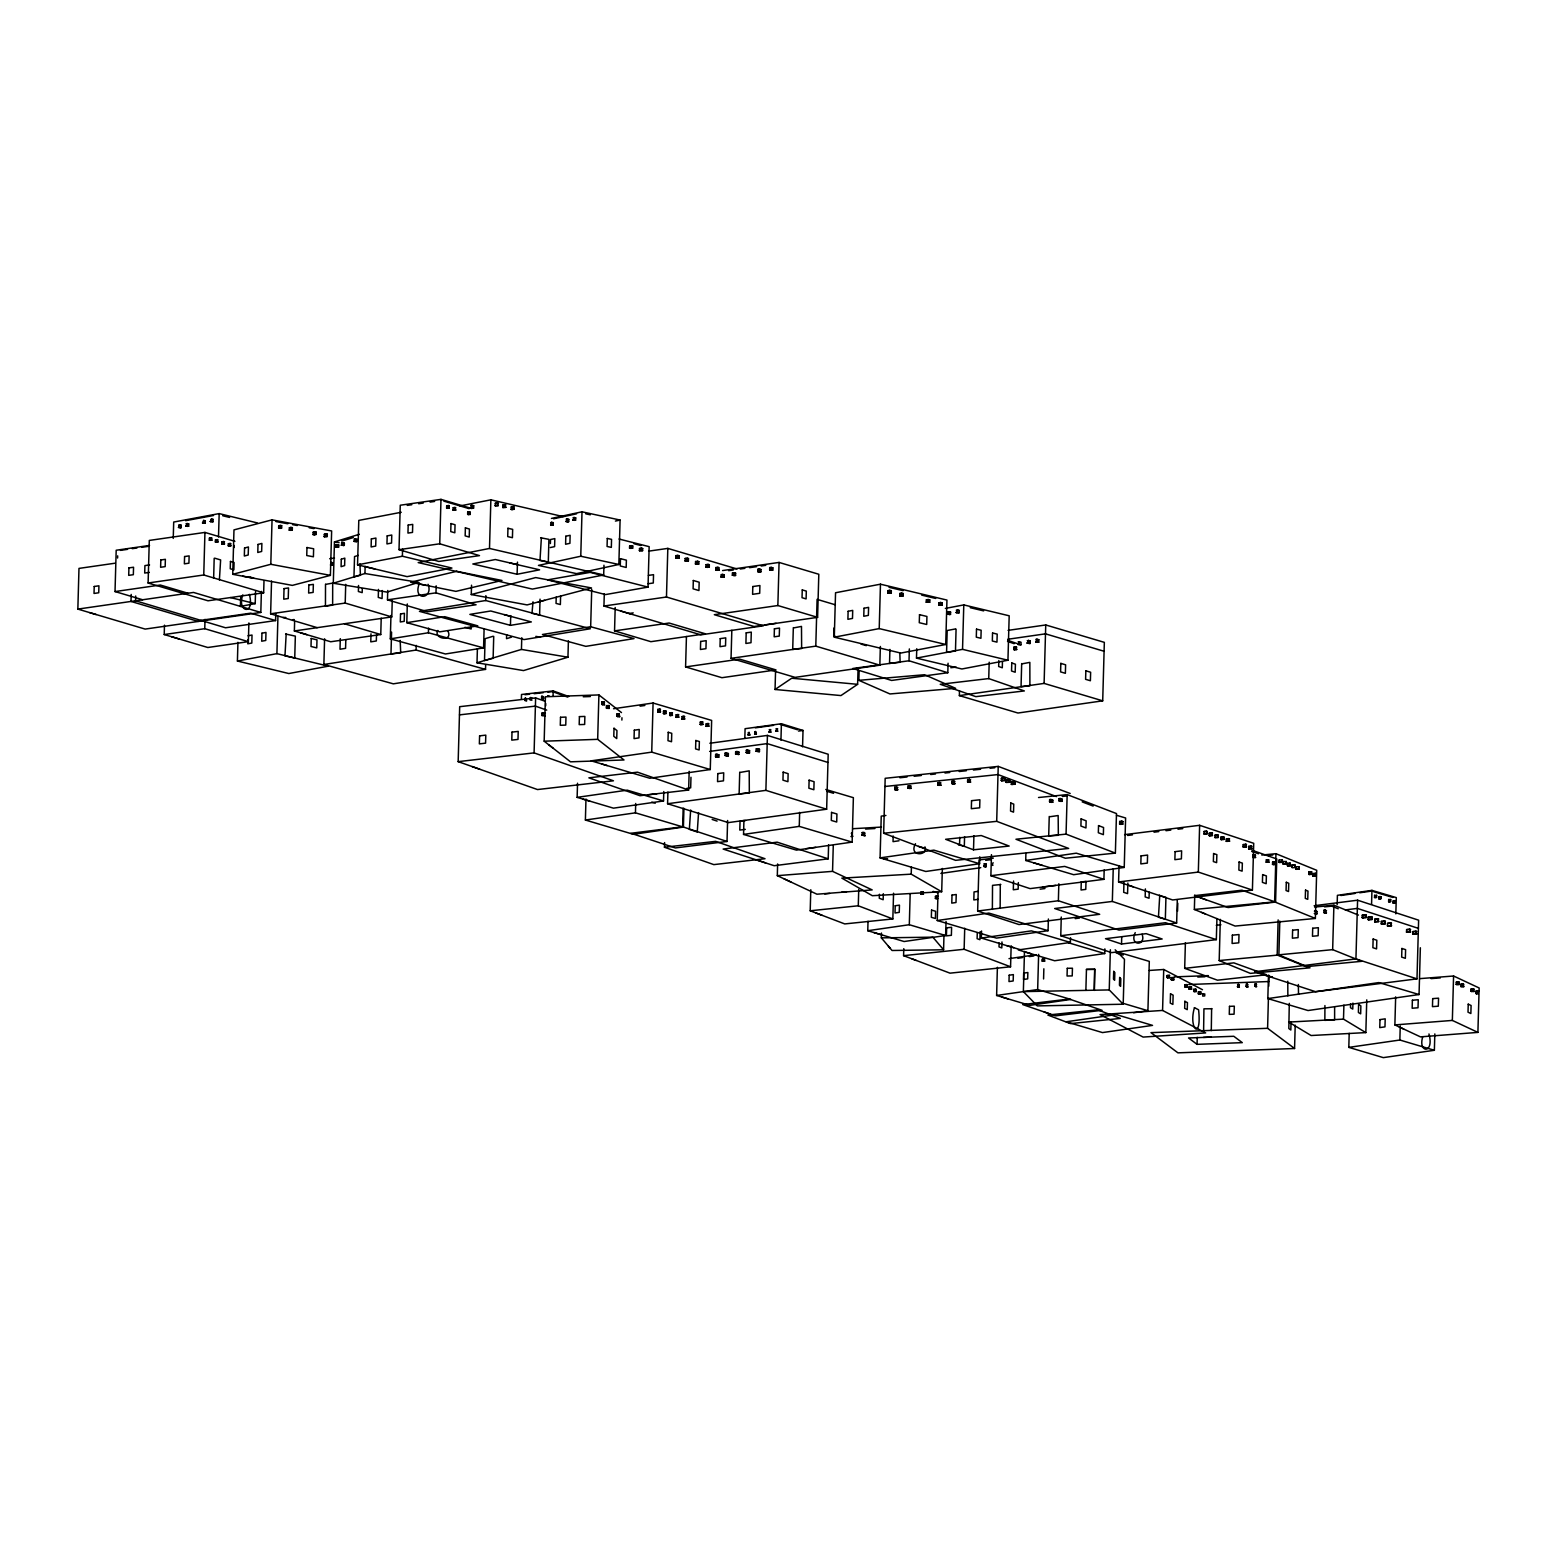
<?xml version="1.0" encoding="UTF-8"?>
<svg xmlns="http://www.w3.org/2000/svg" width="1557" height="1557" viewBox="0 0 1557 1557"><rect width="100%" height="100%" fill="white"/><g stroke="black" fill="none" stroke-linecap="round" stroke-linejoin="round"><path stroke-width="1.5" d="M261.401 591.388L260.817 612.446L145.151 629.086L77.85 609.098L78.979 568.402L115.062 563.206M142.641 599.756L115.023 591.563L116.191 550.244L149.55 545.437M131.197 594.424L131.002 601.43L198.284 621.438M135.712 596L135.576 600.768L225.531 627.782L275.589 620.562L275.784 613.555M263.989 580.956L263.658 592.789L208.015 600.788L148.11 582.999L149.297 540.435L204.94 532.416L234.893 541.33M248.886 622.936L248.361 641.659L207.821 647.498L164.225 634.536L164.478 625.174M173.236 538.411L173.703 522.043L219.167 513.596L257.469 522.957M178.53 527.414L179.619 524.884L181.274 525.293L181.196 527.628L178.53 527.414L181.196 527.628M179.561 527.239L179.619 524.884M180.184 527.823L180.242 525.487L178.588 525.079M185.984 526.032L187.074 523.502L188.708 523.911L188.65 526.247L185.984 526.032L188.65 526.247M186.996 525.857L187.074 523.502M187.619 526.441L187.696 524.106L186.042 523.697M202.566 522.957L203.656 520.427L205.29 520.836L205.232 523.171L202.566 522.957L205.232 523.171M203.578 522.763L203.656 520.427M263.658 592.789L203.753 574.981L204.94 532.416M248.361 641.659L204.765 628.697L205.018 619.336M209.397 540.182L209.455 538.06L211.207 537.807L211.927 540.162L209.397 540.182L211.927 540.162M210.331 521.517L211.421 518.987L213.075 519.396L213.017 521.731L210.331 521.517L213.017 521.731M210.176 540.415L209.455 538.06M211.363 521.323L211.421 518.987M211.149 539.929L211.207 537.807M214.185 558.321L213.64 578.211M215.43 541.972L215.489 539.851L217.26 539.598L217.98 541.972L215.43 541.972L217.98 541.972M216.228 542.206L215.489 539.851M217.182 541.719L217.26 539.598M218.505 536.99L219.167 513.596M214.866 558.223L220.627 559.936L219.401 579.924M221.931 543.918L221.989 541.778L223.741 541.525L224.48 543.899L221.931 543.918L224.48 543.899M222.729 544.152L221.989 541.778M223.683 543.665L223.741 541.525M228.354 545.806L228.412 543.685L230.164 543.432L230.884 545.806L228.354 545.806L230.884 545.806M229.132 546.059L228.412 543.685M230.105 545.553L230.164 543.432M232.733 574.319L233.978 529.886L272.047 519.863L331.641 530.956L330.395 575.37L292.346 585.393L232.733 574.319L270.801 564.296L330.395 575.37M234.134 547.539L234.192 545.417M237.423 661.024L276.912 653.648L328.313 666.162L288.824 673.539L237.423 661.024L237.929 642.321M240.673 596.701L240.401 606.374L255.212 603.629L255.543 591.543M242.834 594.852C236.333 611.959 255.153 616.553 249.373 594.346M247.874 639.791L247.777 643.8L251.806 643.06L252.02 635.042L247.991 635.781M270.801 564.296L272.047 519.863M317.219 627.666L270.626 613.808L271.541 581.072M278.645 528.154L278.722 525.818L280.221 525.429L281.681 525.702L281.603 528.037L278.645 528.154L281.603 528.037M280.124 528.426L280.221 525.429M276.912 653.648L277.944 616.241M286.177 633.913L284.97 655.867L294.74 657.988L295.343 636.132L285.593 634.01M289.33 530.139L289.388 527.804L290.887 527.414L292.366 527.687L292.288 530.022L289.33 530.139L292.288 530.022M290.789 530.412L290.887 527.414M381.212 618.168L380.764 634.536L330.707 641.756L294.37 630.955L294.623 621.593M313.113 534.557L313.191 532.222L314.689 531.832L316.149 532.105L316.09 534.44L313.113 534.557L316.09 534.44M314.592 534.83L314.689 531.832M324.265 536.64L324.343 534.304L325.841 533.895L327.301 534.168L327.242 536.503L324.265 536.64L327.242 536.503M325.763 536.231L325.841 533.895M325.51 584.128L325.452 606.16L332.634 605.128L332.692 583.097L326.075 584.303M485.648 664.703L485.531 669.393L393.318 683.834L323.875 664.489L324.596 638.779M330.571 564.938L331.622 562.466L333.101 562.894L333.023 565.23L330.571 564.938L333.023 565.23M331.563 564.802L331.622 562.466M333.295 583.233L364.941 573.521L418.677 582.396L387.031 592.088L333.295 583.233L334.463 541.914L359.317 534.285M335.728 546.994L336.565 544.58L338.686 544.931L338.628 547.091L335.728 546.994L338.628 547.091M336.507 546.741L336.565 544.58M337.85 547.344L338.686 544.931M341.392 545.242L342.229 542.829L344.35 543.179L344.292 545.359L341.392 545.242L344.292 545.359M342.17 545.008L342.229 542.829M340.302 638.642L340.01 649.23L345.576 648.354L345.81 639.888M343.513 545.592L344.35 543.179M392.247 600.554L391.78 616.922L345.206 603.065L345.712 584.362M354.023 541.369L354.86 538.956L356.981 539.306L356.923 541.486L354.023 541.369L356.923 541.486M354.801 541.135L354.86 538.956M358.305 555.401L354.548 556.55L353.964 576.888L360.426 575.292L359.92 563.848M356.144 541.719L356.981 539.306M357.546 564.841L402.387 556.238L451.919 568.052L407.078 576.635L357.546 564.841L358.791 520.408L401.258 512.272M358.538 585.49L358.382 591.504L362.178 592.633L362.294 588.624M364.941 573.521L365.155 566.223M370.994 633.835L370.78 641.854L376.327 640.978L376.502 634.964M378.487 589.402L378.273 597.401L382.068 598.55L382.302 590.531M387.479 599.834L435.979 592.847L476.072 604.758L427.572 611.745L387.479 599.834L387.751 590.473M484.091 629.184L483.585 647.887L445.438 653.979L390.301 638.857L390.963 615.482M391.585 632.123L390.982 653.979L400.694 652.811L400.188 640.433M399.02 549.66L439.736 543.802L479.498 555.615L438.802 561.474L399.02 549.66L400.266 505.227L440.981 499.369L471.907 508.575M402.387 556.238L402.582 549.232M406.805 622.664L444.699 616.689L477.785 625.856L439.872 631.831L406.805 622.664L407.311 603.96M485.531 669.393L416.089 650.048L416.206 645.377M419.495 583.116C411.943 601.547 433.819 599.367 428.078 584.303M483.585 647.887L428.428 632.765L428.564 628.094M435.979 592.847L436.174 585.821M439.736 543.802L440.981 499.369M437.867 630.468C432.788 638.798 453.807 642.477 447.774 630.721M446.625 508.127L446.684 505.791L448.435 505.538L449.272 508.127L446.625 508.127L449.272 508.127M447.521 508.38L446.684 505.791M448.377 507.874L448.435 505.538M453.126 510.054L453.204 507.718L454.955 507.465L455.773 510.073L453.126 510.054L455.773 510.073M454.878 509.801L454.955 507.465M458.167 761.645L534.09 752.887L613.439 780.797L537.496 789.555L458.167 761.645L459.685 706.683L535.627 697.925L544.697 701.117M467.645 514.374L467.703 512.039L469.455 511.786L470.292 514.394L467.645 514.374L470.292 514.394M468.54 514.647L467.703 512.039M469.397 514.121L469.455 511.786M470.603 507.893L471.829 505.227L473.659 505.655L473.581 508.088L470.603 507.893L473.581 508.088M471.771 507.66L471.829 505.227M472.433 508.302L473.659 505.655M471.265 594.54L535.705 577.569L591.504 587.943L527.083 604.914L471.265 594.54L471.537 585.198M471.246 624.98L471.148 628.989L464.979 627.315M568.402 640.842L567.955 657.21L523.522 670.58L477.006 662.795L477.396 648.763M485.726 600.515L419.436 611.356L524.106 639.577L590.375 628.756L485.726 600.515L485.862 595.65M493.024 636.288L485.103 638.681L484.499 660.538L493.121 658.28L493.725 636.404M603.96 565.23L603.688 574.961L532.397 589.091L418.191 562.583L489.501 548.453L490.864 499.816L563.109 516.593M495.262 505.733L495.321 503.3L497.345 502.892L498.318 505.577L495.262 505.733L498.318 505.577M497.286 505.324L497.345 502.892M502.814 507.485L502.892 505.052L504.916 504.663L505.889 507.329L502.814 507.485L505.889 507.329M504.838 507.076L504.916 504.663M506.648 634.653L506.531 638.662L511.494 637.163M511.183 509.431L511.26 506.998L513.285 506.589L514.258 509.275L511.183 509.431L514.258 509.275M512.234 509.664L512.292 507.232L514.316 506.842M513.207 509.022L513.285 506.589M510.443 625.35L469.864 614.392L490.747 610.986L531.346 621.924L510.443 625.35L510.715 615.618M517.119 574.261L539.598 569.823L495.321 559.527L472.822 563.984L517.119 574.261L517.469 562.116M477.006 662.795L521.439 649.425L521.77 637.728M521.381 699.151L521.517 694.48L553.202 690.919L568.733 696.504M524.826 700.553L525.604 698.139L526.694 700.884M525.546 700.475L525.604 698.139M525.974 700.961L524.904 698.217M530.022 699.969L530.801 697.555L531.871 700.3M533.019 601.819L531.988 613.302L539.598 615.054L540.045 599.134M530.742 699.891L530.801 697.555M534.09 752.887L535.627 697.925M541.388 537.613L539.987 560.501L548.298 562.096L548.92 539.364L540.629 537.768M541.583 698.684L541.641 696.349L543.51 696.68C545.164 700.631 539.481 697.906 543.432 699.015M542.284 698.606L542.361 696.271M541.875 715.48L545.32 715.578L541.875 715.48L541.933 713.145L545.378 713.223L541.933 713.145M542.731 699.093L541.641 696.349M544.269 715.208L544.327 712.853M544.172 741.19L597.674 739.341L624.007 759.972L570.504 761.821L544.172 741.19L545.417 696.758L598.9 694.928L621.477 712.6M545.67 705.846L545.728 703.511M550.633 524.865L551.645 522.315L553.299 522.665L553.222 525.02L550.633 524.865L553.222 525.02M550.399 543.549L550.497 539.539L554.817 538.605L554.603 546.624L550.283 547.558M551.587 524.651L551.645 522.315M552.268 525.215L553.299 522.665M553.066 695.609L553.202 690.919M556.219 597.129L556.044 603.396L560.364 604.564L560.598 596.214M566.067 521.517L567.079 518.968L568.733 519.337L568.655 521.673L566.067 521.517L568.655 521.673M567.02 521.323L567.079 518.968M567.702 521.867L568.733 519.337M572.995 520.019L574.008 517.469L575.662 517.819L575.584 520.174L572.995 520.019L575.584 520.174M573.949 519.804L574.008 517.469M574.63 520.369L575.662 517.819M580.761 556.238L582.007 511.805L620.095 520.057L618.849 564.471L576.557 573.638L538.45 565.405L580.761 556.238L618.849 564.471M663.788 791.54L663.516 800.96L613.458 808.161L577.141 797.359L577.53 783.229M590.667 626.751L542.459 634.497L585.821 646.35L634.01 638.604L590.667 626.751L591.718 589.344M683.932 808.375L683.406 827.078L633.349 834.299L585.393 820.033L585.977 798.994M597.674 739.341L598.9 694.928M603.941 606.023L666.474 597.012L763.378 625.817L700.845 634.828L603.941 606.023L604.291 593.859M601.722 704.289L601.78 701.954L603.882 701.876L604.466 704.737L601.722 704.289L604.466 704.737M602.364 704.796L601.78 701.954M603.824 704.231L603.882 701.876M606.432 707.987L606.51 705.652L608.612 705.574L609.196 708.416L606.432 707.987L609.196 708.416M607.094 708.493L606.51 705.652M608.534 707.91L608.612 705.574M614.548 630.877L669.101 623.034L705.438 633.816L650.865 641.679L614.548 630.877L615.19 607.502M616.942 716.22L617.02 713.885L619.122 713.807L619.705 716.668L616.942 716.22L619.705 716.668M617.604 716.726L617.02 713.885M619.044 716.142L619.122 713.807M621.885 720.074L621.944 717.738M629.573 548.122L629.631 546.001L631.441 545.67L632.745 546.001L632.687 548.122L629.573 548.122L632.687 548.122M630.857 548.453L630.916 546.332L629.631 546.001M631.383 547.792L631.441 545.67M639.46 550.633L639.538 548.512L641.348 548.2L642.652 548.531L642.593 550.653L639.46 550.633L642.593 550.653M641.289 550.322L641.348 548.2M683.406 827.078L635.451 812.832L635.704 803.47M648.023 587.106L590.084 572.373L547.616 579.866L605.537 594.579L648.023 587.106L649.152 546.663L619.024 539.014M653.084 703.024L711.646 720.424L710.264 769.528L651.721 752.128L653.084 703.024L613.536 708.727M657.813 711.86L657.871 709.389L659.779 709.116L660.479 711.802L657.813 711.86L660.479 711.802M658.592 712.074L657.871 709.389M659.701 711.568L659.779 709.116M666.474 597.012L667.817 548.395L648.588 551.159M663.477 713.534L663.535 711.082L665.442 710.809L666.143 713.495L663.477 713.534L666.143 713.495M664.255 713.768L663.535 711.082M665.364 713.262L665.442 710.809M664.469 847.261L715.656 841.344L765.012 858.724L713.826 864.622L664.469 847.261L664.586 842.59M709.875 743.253L767.426 735.41L828.188 754.25L826.65 809.212L728.345 822.602L667.583 803.743L667.914 792.065M669.724 715.403L669.802 712.95L671.709 712.658L672.41 715.344L669.724 715.403L672.41 715.344M670.503 715.636L669.802 712.95M671.631 715.13L671.709 712.658M675.757 558.107L675.835 555.674L677.801 555.382L679.086 555.771L679.008 558.204L675.757 558.107L679.008 558.204M677.723 557.815L677.801 555.382M676.088 717.29L676.147 714.838L678.054 714.546L678.774 717.232L676.088 717.29L678.774 717.232M677.996 717.018L678.054 714.546M685.138 560.89L685.197 558.457L687.162 558.165L688.447 558.554L688.389 560.987L685.138 560.89L688.389 560.987M682.005 719.042L682.063 716.59L683.971 716.317L684.691 719.003L682.005 719.042L684.691 719.003M686.423 561.279L686.481 558.846L685.197 558.457M687.104 560.598L687.162 558.165M683.912 718.77L683.971 716.317M685.586 666.921L739.653 659.136L775.989 669.919L721.923 677.704L685.586 666.921L686.442 636.521M727.606 820.481L727.022 841.461L682.647 826.786L683.153 808.141M688.642 790.041L637.494 772.175L588.877 777.838L640.024 795.705L688.642 790.041L689.167 771.338M695.492 563.965L695.57 561.532L697.536 561.26L698.821 561.629L698.762 564.062L695.492 563.965L698.762 564.062M690.977 777.274L690.685 787.842L686.734 788.387M696.796 564.354L696.855 561.921L695.57 561.532M690.666 809.99L689.342 829.356L697.264 831.983L698.568 812.598M697.478 563.692L697.536 561.26M700.28 724.472L700.339 722.02L702.246 721.747L702.966 724.433L700.28 724.472L702.966 724.433M701.059 724.706L700.339 722.02M706.022 567.098L706.08 564.666L708.046 564.374L709.33 564.763L709.272 567.196L706.022 567.098L709.272 567.196M702.188 724.2L702.246 721.747M707.306 567.468L707.365 565.035L706.08 564.666M707.987 566.806L708.046 564.374M706.197 726.224L706.255 723.771L708.163 723.499L708.883 726.185L706.197 726.224L708.883 726.185M706.975 726.457L706.255 723.771M708.104 725.951L708.163 723.499M715.811 569.998L715.87 567.565L717.835 567.293L719.12 567.663L719.062 570.096L715.811 569.998L719.062 570.096M717.096 570.387L717.154 567.955L715.87 567.565M717.777 569.726L717.835 567.293M715.578 756.76L715.636 754.425L716.94 754.25L718.867 754.834L718.789 757.169L715.578 756.76L718.789 757.169M721.027 576.888L721.086 574.611L722.662 574.397L724.219 574.844L724.161 577.122L721.027 576.888L724.161 577.122M716.882 756.585L716.94 754.25M717.485 757.344L717.563 755.009L715.636 754.425M722.584 576.654L722.662 574.397M725.095 755.456L725.153 753.121L726.457 752.946L728.365 753.549L728.306 755.885L725.095 755.456L728.306 755.885M726.399 755.281L726.457 752.946M727.002 756.06L727.061 753.724L725.153 753.121M732.413 575.234L732.471 572.976L734.028 572.742L735.605 573.21L735.546 575.487L732.413 575.234L735.546 575.487M880.367 646.466L879.841 665.17L795.102 677.373L731.05 658.339L731.829 630.274M733.97 575.701L734.028 572.742M735.605 754.036L735.663 751.7L736.986 751.525L738.894 752.109L738.816 754.444L735.605 754.036L738.816 754.444M736.909 753.86L736.986 751.525M739.731 772.136L739.127 794.012L749.326 792.941L749.209 770.851L740.47 772.369M744.83 738.037L745.083 728.695L781.4 723.752L803.023 730.447L802.556 746.815M825.794 789.477L853.372 797.671L852.146 842.103L796.425 850.122L743.545 834.416L743.935 820.383M746.27 752.576L746.348 750.24L747.652 750.065L749.559 750.649L749.501 752.985L746.27 752.576L749.501 752.985M747.574 752.401L747.652 750.065M748.139 734.885L749.092 732.432L749.871 735.021L748.139 734.885L749.871 735.021M748.197 753.179L748.255 750.824L746.348 750.24M748.975 735.157L748.197 732.549M749.034 734.768L749.092 732.432M757.772 571.594L757.831 569.317L759.407 569.103L760.964 569.551L760.906 571.828L757.772 571.594L760.906 571.828M754.639 733.989L755.593 731.537L756.391 734.145L754.639 733.989L756.391 734.145M759.329 572.061L759.407 569.103M755.495 734.262L754.697 731.654M755.534 733.872L755.593 731.537M756.215 751.233L756.274 748.878L757.578 748.703L759.485 749.306L759.427 751.642L756.215 751.233L759.427 751.642M757.519 751.038L757.578 748.703M769.664 569.881L769.722 567.604L771.279 567.39L772.856 567.857L772.778 570.115L769.664 569.881L772.778 570.115M771.221 570.349L771.279 567.39M826.65 809.212L765.888 790.353L767.426 735.41M769.139 732.024L770.092 729.571L770.871 732.16L769.139 732.024L770.871 732.16M769.995 732.296L770.092 729.571M858.082 667.953L857.615 684.321L840.955 695.57L775.055 689.479L775.561 670.775M779.064 562.427L818.807 574.261L817.6 617.351L777.858 605.537L779.064 562.427L722.584 570.563M775.931 731.089L776.885 728.637L777.683 731.245L775.931 731.089L777.683 731.245M776.787 731.362L776.885 728.637M780.952 740.12L781.4 723.752M777.313 875.657L832.547 871.356L872.173 889.903L816.938 894.205L777.313 875.657L777.624 863.96M793.33 627.588L792.708 649.444L801.641 648.51L801.485 626.42L794.089 627.821M852.146 842.103L799.266 826.378L799.656 812.345M879.841 665.17L815.79 646.136L817.094 599.367L835.389 604.817M893.562 893.212L892.842 918.941L844.75 923.924L810.204 910.787L810.788 889.728M833.968 627.958L833.735 635.976L837.218 637.008M828.207 858.822L777.138 842.162L723.129 849.052L774.199 865.711L828.207 858.822L828.596 844.867M834.299 637.183L835.545 592.75L880.464 584.186L946.948 600.068L945.722 644.481L900.802 653.064L834.299 637.183L879.218 628.6L945.722 644.481M832.547 871.356L833.267 845.626M852.613 836.44L851.484 833.17L852.613 836.44L850.92 836.537M858.861 680.331L924.586 674.726L955.667 688.35L889.942 693.955L858.861 680.331L859.114 670.833M892.842 918.941L858.277 905.785L858.744 889.417M862.15 835.116L862.208 832.547L863.921 832.45L865.05 835.72L862.15 835.116L865.05 835.72M863.843 835.019L863.921 832.45M946.033 921.374L945.644 935.523L904.092 941.518L867.755 930.716L868.028 921.277M879.218 628.6L880.464 584.186M979.781 856.759L979.587 863.726L925.792 871.472L880.075 857.888L881.243 816.14L885.914 815.459M879.413 894.263L879.296 898.253L883.169 899.732L883.325 893.718M887.86 593.003L887.918 590.667L889.689 590.337L891.324 590.726L891.266 593.061L887.86 593.003L891.266 593.061M889.631 592.672L889.689 590.337M883.636 833.248L996.694 821.337L1068.647 848.429L955.57 860.34L883.636 833.248L885.174 778.305L998.232 766.394L1070.184 793.486M943.97 935.348L943.581 949.789L892.044 950.49L881.34 937.859L881.476 933.052M889.923 649.444L889.534 663.438L900.141 662.25L899.81 652.733M899.771 595.844L899.829 593.509L901.6 593.178L903.235 593.567L903.177 595.903L899.771 595.844L903.177 595.903M893.193 835.992L893.037 841.636L899.031 840.78M894.769 789.555L894.827 787.219L896.676 787.025L897.747 789.788L894.769 789.555L897.747 789.788M895.917 789.983L894.827 787.219M901.542 595.514L901.6 593.178M896.598 789.36L896.676 787.025M948.077 663.243L947.804 672.721L909.016 660.771L909.346 648.919M908.14 788.153L908.218 785.818L910.047 785.623L911.137 788.387L908.14 788.153L911.137 788.387M1011.155 945.741L1010.571 966.78L950.023 973.164L903.585 955.667L903.78 948.661M909.288 788.582L908.218 785.818M909.989 787.959L910.047 785.623M945.371 608.417L963.783 604.914L1009.189 615.793L1007.943 660.226L961.895 668.985L916.489 658.105L916.762 648.744M945.644 935.523L909.307 924.722L910.164 894.068M942.355 868.456L941.693 891.733L911.215 874.158L911.409 867.171M915.477 843.699C908.179 857.07 928.789 855.922 924.936 846.872M926.318 602.189L926.376 599.854L928.147 599.523L929.782 599.912L929.724 602.248L926.318 602.189L929.724 602.248M928.089 601.858L928.147 599.523M920.907 894.146L920.966 892.025L922.6 891.791L923.437 894.166L920.907 894.146L923.437 894.166M921.802 894.399L920.966 892.025M922.542 893.913L922.6 891.791M938.754 605.167L938.832 602.831L940.603 602.481L942.238 602.89L942.16 605.225L938.754 605.167L942.16 605.225M940.525 604.836L940.603 602.481M937.956 785L938.015 782.665L939.864 782.47L940.934 785.253L937.956 785L940.934 785.253M935.407 898.447L937.937 898.486L935.407 898.447L935.465 896.345L937.995 896.365L935.465 896.345M939.105 785.448L938.015 782.665M936.302 898.72L936.36 896.598M939.786 784.825L939.864 782.47M937.042 898.214L937.1 896.112M1048.386 919L1048.075 930.677L996.461 938.112L937.236 920.518L938.015 892.453M955.395 628.95L947.181 630.507L946.578 652.383L955.473 650.982L956.076 629.125M947.571 614.198L948.777 611.648L950.568 612.076L950.49 614.412L947.571 614.198L950.49 614.412M948.719 613.983L948.777 611.648M949.361 614.626L950.568 612.076M956.193 612.563L957.399 610.013L959.17 610.441L959.112 612.777L956.193 612.563L959.112 612.777M951.93 783.541L951.989 781.205L953.818 781.011L954.908 783.774L951.93 783.541L954.908 783.774M957.321 612.349L957.399 610.013M953.079 783.969L951.989 781.205M953.76 783.346L953.818 781.011M1008.08 630.371L1045.74 624.96L1104.341 642.36L1102.706 700.825L1017.967 713.028L959.365 695.609L959.501 690.899M916.489 658.105L962.537 649.347L963.783 604.914M959.774 837.277L959.56 844.556L958.353 844.692L964.308 846.346L964.581 836.634M967.598 781.886L967.656 779.551L969.486 779.356L970.575 782.12L967.598 781.886L970.575 782.12M1010.571 966.78L964.133 949.283L964.717 928.244M968.746 782.315L967.656 779.551M969.427 781.692L969.486 779.356M973.514 849.811L945.624 839.301L981.26 835.545L1009.17 846.054L973.514 849.811L973.923 835.778M977.66 911.02L1058.371 900.763L1099.69 914.29L1018.979 924.547L977.66 911.02L979.1 859.951L993.327 858.141M977.271 932.643L977.115 938.657L979.898 939.708L980.132 931.689M1020.341 949.673L981.358 938.073L981.552 931.008M988.734 678.58L940.233 684.282L975.85 696.641L1024.35 690.938L988.734 678.58L989.201 662.212M983.81 866.393L984.939 863.707L986.243 864.135L986.165 866.685L983.81 866.393L986.165 866.685M985.094 866.821L984.939 863.707M1104.185 869.974L1103.913 879.335L1030.072 888.619L990.875 875.715L991.459 854.657M1000.801 884.512L992.529 885.349L992.373 909.385M998.835 660.499L998.66 666.513L1002.299 667.778L1002.455 661.764M996.694 821.337L998.232 766.394M1001.365 780.563L1001.423 778.228L1004.635 777.877L1005.238 780.466L1001.365 780.563L1005.238 780.466M1002.027 780.816L1001.423 778.228M996.616 995.468L1037.663 989.551L1070.905 999.438L1029.858 1005.355L996.616 995.468L997.395 967.306M1000.295 884.357L1000.139 908.393M999.107 942.88L999.01 946.89L1001.793 947.941L1001.968 941.946M1004.576 780.232L1004.635 777.877M1006.133 782.354L1006.192 780.018L1009.403 779.687L1009.987 782.256L1006.133 782.354L1009.987 782.256M1009.345 782.023L1009.403 779.687M1013.841 649.522L1013.899 647.187L1016.001 646.933L1016.721 649.541L1013.841 649.522L1016.721 649.541M1014.639 649.794L1013.899 647.187M1011.408 784.339L1011.466 782.003L1014.677 781.672L1015.261 784.241L1011.408 784.339L1015.261 784.241M1012.05 784.592L1011.466 782.003M1015.923 649.269L1016.001 646.933M1018.025 644.384L1019.212 641.737L1021.061 642.301L1021.003 644.773L1018.025 644.384L1021.003 644.773M1014.619 784.008L1014.677 781.672M1019.154 644.228L1019.212 641.737M1013.549 881.028L1013.296 889.767L1018.161 889.164L1018.356 882.585M1021.684 663.554L1021.042 686.734L1029.897 685.761L1029.839 662.387L1022.385 663.769M1027.211 643.06L1028.418 640.414L1030.267 640.978L1030.189 643.45L1027.211 643.06L1030.189 643.45M1028.34 642.905L1028.418 640.414M1029.06 643.605L1029.138 641.134L1027.289 640.589M1116.466 815.265L1125.614 817.989L1124.232 867.424L1073.668 874.703L1025.713 860.457L1025.907 853.392M1115.162 949.789L1124.465 959.326L1123.2 1004.226L1037.312 1005.9L1023.358 991.614L1024.487 951.444M1035.775 641.834L1036.981 639.187L1038.811 639.732L1038.753 642.224L1035.775 641.834L1038.753 642.224M1036.904 641.659L1036.981 639.187M1037.624 642.379L1037.702 639.908L1035.853 639.343M1102.706 700.825L1044.105 683.406L1045.74 624.96M1037.663 989.551L1038.636 954.363M1042.275 961.058L1042.334 959.19L1043.949 958.976L1044.708 961.058L1042.275 961.058L1044.708 961.058M1043.093 961.292L1042.334 959.19M1043.579 978.944L1043.852 968.785M1043.891 960.825L1043.949 958.976M1049.243 816.452L1048.698 835.914L1058.351 835.272L1058.157 815.537L1049.963 816.724M1049.574 801.66L1049.632 799.597L1050.878 799.461L1052.804 800.201L1052.746 802.283L1049.574 801.66L1052.746 802.283M1050.819 801.544L1050.878 799.461M1051.52 802.419L1051.578 800.337L1049.632 799.597M1058.955 800.707L1059.013 798.624L1060.239 798.507L1062.185 799.247L1062.127 801.33L1058.955 800.707L1062.127 801.33M1060.181 800.59L1060.239 798.507M1060.901 801.466L1060.959 799.383L1059.013 798.624M1058.371 900.763L1058.838 883.753M1216.932 918.572L1216.328 939.63L1111.562 952.631L1060.765 935.718L1061.271 917.015M1067.168 794.595L1116.486 813.571L1115.376 853.119L1066.058 834.124L1067.168 794.595L1038.538 797.515M1104.847 948.875L1104.711 953.546L1054.653 960.747L1018.336 949.945L1070.399 942.452L1070.515 937.742M1094.727 969.233L1094.299 990.388L1094.727 969.233L1086.455 969.408L1085.871 990.388M1123.2 1004.226L1109.246 989.921L1110.375 949.751M1177.306 899.615L1176.644 922.99L1112.34 901.445L1113.236 868.709M1119.619 824.081L1119.697 821.473L1121.682 821.181L1122.85 821.532L1122.792 824.14L1119.619 824.081L1122.792 824.14M1124.602 834.63L1199.63 825.307L1253.716 843.31L1252.412 890.079L1172.674 899.965L1118.588 881.963L1119.055 865.595M1120.806 824.432L1120.865 821.824L1119.697 821.473M1121.604 823.789L1121.682 821.181M1121.527 944.029L1105.509 938.696L1146.147 933.655L1162.164 938.988L1121.527 944.029L1121.721 937.022M1123.979 881.749L1123.687 892.317L1127.56 893.621L1127.871 883.053M1135.228 932.643C1128.825 946.5 1146.633 946.228 1142.059 934.219M1145.388 888.911L1145.173 896.929L1149.047 898.233L1149.222 892.219M1133.632 1012.77L1147.918 1010.707L1149.3 961.389L1117.517 951.95M1159.751 895.275L1158.447 917.209L1165.337 919.194L1165.94 897.338L1159.05 895.353M1162.573 1010.435L1100.059 1014.6L1143.13 1037.079L1205.663 1032.914L1162.573 1010.435L1163.721 969.486L1149.3 970.459M1167.127 977.504L1167.186 975.461L1169.151 975.324L1169.677 977.679L1167.127 977.504L1169.677 977.679M1167.711 977.796L1167.186 975.461M1169.112 977.368L1169.151 975.324M1171.292 979.684L1171.351 977.621L1173.336 977.504L1173.842 979.84L1171.292 979.684L1173.842 979.84M1171.876 979.976L1171.351 977.621M1173.277 979.548L1173.336 977.504M1177.54 911.195L1177.773 903.196M1184.682 968.337L1233.864 962.868L1266.639 974.74L1217.457 980.19L1184.682 968.337L1185.402 942.666M1184.935 986.788L1184.994 984.744L1186.959 984.608L1187.466 986.963L1184.935 986.788L1187.466 986.963M1185.5 987.099L1184.994 984.744M1186.901 986.651L1186.959 984.608M1189.1 988.967L1189.159 986.924L1191.124 986.788L1191.65 989.143L1189.1 988.967L1191.65 989.143M1189.665 989.259L1189.159 986.924M1191.066 988.831L1191.124 986.788M1261.793 855.046L1275.962 853.703L1316.716 870.305L1315.373 918.455L1235.11 926.065L1194.355 909.463L1194.764 895.022M1193.713 991.381L1193.771 989.318L1195.737 989.201L1196.243 991.537L1193.713 991.381L1196.243 991.537M1194.277 991.673L1193.771 989.318M1252.412 890.079L1198.326 872.076L1199.63 825.307M1195.679 991.245L1195.737 989.201M1197.061 1044.338L1188.555 1037.974L1233.786 1036.281L1242.291 1042.645L1197.061 1044.338L1197.255 1037.332M1198.384 993.814L1198.442 991.77L1200.408 991.634L1200.914 993.969L1198.384 993.814L1200.914 993.969M1198.948 994.106L1198.442 991.77M1203.989 833.832L1204.048 831.496L1206.558 831.185L1207.22 833.754L1203.989 833.832L1207.22 833.754M1200.35 993.677L1200.408 991.634M1206.5 833.52L1206.558 831.185M1211.91 1008.761L1203.931 1008.819L1203.6 1030.909M1209.225 835.584L1209.283 833.229L1211.794 832.917L1212.436 835.506L1209.225 835.584L1212.436 835.506M1209.925 835.817L1209.283 833.229M1211.716 835.272L1211.794 832.917M1215.005 837.51L1215.063 835.155L1217.574 834.844L1218.236 837.432L1215.005 837.51L1218.236 837.432M1211.618 1008.547L1211.288 1030.617M1217.516 837.199L1217.574 834.844M1220.863 839.457L1220.941 837.121L1223.452 836.81L1224.094 839.379L1220.863 839.457L1224.094 839.379M1221.583 839.69L1220.941 837.121M1219.189 960.552L1278.881 954.986L1310.021 967.812L1250.329 973.378L1219.189 960.552L1220.338 919.37M1223.374 839.145L1223.452 836.81M1226.332 841.267L1226.391 838.931L1228.901 838.62L1229.563 841.208L1226.332 841.267L1229.563 841.208M1227.052 841.52L1226.391 838.931M1228.843 840.955L1228.901 838.62M1237.504 986.768L1238.632 984.374L1239.333 987.294L1237.504 986.768L1239.333 987.294M1238.282 987.333L1237.581 984.413M1238.574 986.729L1238.632 984.374M1243.206 846.891L1243.284 844.556L1245.795 844.244L1246.437 846.813L1243.206 846.891L1246.437 846.813M1243.926 847.125L1243.284 844.556M1245.717 846.58L1245.795 844.244M1248.675 848.721L1248.733 846.366L1251.244 846.054L1251.906 848.643L1248.675 848.721L1251.906 848.643M1249.395 848.954L1248.733 846.366M1246.048 986.437L1247.176 984.063L1247.877 986.982L1246.048 986.437L1247.877 986.982M1246.826 987.021L1246.125 984.102M1247.118 986.398L1247.176 984.063M1251.186 848.409L1251.244 846.054M1252.86 857.401L1252.918 855.143L1254.786 854.929L1255.545 857.479L1252.86 857.401L1255.545 857.479M1254.728 857.187L1254.786 854.929M1254.728 986.126L1255.837 983.732L1256.538 986.651L1254.728 986.126L1256.538 986.651M1255.487 986.69L1254.786 983.79M1255.779 986.087L1255.837 983.732M1266.269 862.15L1266.328 859.873L1268.196 859.659L1268.955 862.208L1266.269 862.15L1268.955 862.208M1268.138 861.936L1268.196 859.659M1420.354 947.765L1419.05 994.534L1308.036 1010.532L1267.826 998.582L1268.488 975.188M1295.21 1025.129L1294.568 1048.503L1267.593 1028.301L1268.43 997.901M1268.76 986.204L1269.072 975.383M1272.556 864.369L1272.614 862.091L1274.482 861.877L1275.241 864.446L1272.556 864.369L1275.241 864.446M1273.373 864.66L1272.614 862.091M1274.424 864.154L1274.482 861.877M1315.373 918.455L1274.619 901.873L1275.962 853.703M1275.572 902.067L1241.98 890.215L1194.472 895.664L1228.064 907.536L1275.572 902.067L1276.779 858.977L1252.159 850.278M1279.192 862.325L1279.251 859.912L1282.326 859.892L1282.248 862.306L1279.192 862.325L1282.248 862.306M1277.168 954.986L1332.656 949.653L1361.655 961.311L1306.167 966.663L1277.168 954.986L1278.141 919.915M1279.718 862.539L1279.251 859.912M1278.881 954.986L1279.815 921.063M1281.703 862.091L1282.326 859.892M1283.124 863.921L1283.202 861.527L1286.257 861.508L1286.199 863.901L1283.124 863.921L1286.199 863.901M1283.669 864.154L1283.202 861.527M1285.654 863.687L1286.257 861.508M1287.483 865.711L1287.561 863.298L1290.072 863.045L1290.558 865.692L1287.483 865.711L1290.558 865.692M1288.028 865.926L1287.561 863.298M1290.013 865.458L1290.072 863.045M1287.775 981.182L1287.853 995.896M1291.901 867.502L1291.979 865.089L1295.035 865.069L1294.976 867.483L1292.446 867.716L1291.979 865.089M1289.293 1003.35L1288.826 1028.535L1290.831 1030.014L1291.045 1021.995M1294.509 864.855L1294.976 867.483M1296.027 869.176L1296.086 866.762L1299.161 866.743L1299.102 869.156L1296.027 869.176L1299.102 869.156M1296.572 869.39L1296.086 866.762M1298.557 868.942L1299.161 866.743M1298.324 984.511L1298.538 994.359M1308.756 874.353L1308.814 871.959L1311.344 871.706L1311.811 874.333L1308.756 874.353L1311.811 874.333M1309.301 874.586L1308.814 871.959M1311.286 874.119L1311.344 871.706M1312.862 876.027L1312.94 873.633L1315.47 873.38L1315.937 876.007L1312.862 876.027L1315.937 876.007M1315.393 875.793L1315.47 873.38M1316.95 913.842L1314.458 913.472L1316.95 913.842L1317.008 911.507L1314.517 911.137L1317.008 911.507M1323.937 912.558L1324.014 910.222L1325.26 910.086L1326.428 912.927L1323.937 912.558L1326.428 912.927M1325.182 913.064L1325.26 910.086M1324.929 1005.569L1324.851 1020.36L1334.621 1019.835L1334.621 1007.476M1332.656 949.653L1333.901 905.22L1314.595 907.069M1337.152 904.636L1337.405 895.333L1371.951 890.37L1396.298 897.611L1395.831 913.881M1366.754 999.866L1365.839 1032.602L1343.496 1019.134L1343.905 1005.102M1434.834 1033.906L1434.367 1050.274L1383.317 1057.631L1348.81 1047.374L1349.199 1033.342M1350.6 1003.72L1350.483 1007.71L1352.761 1009.092L1352.936 1003.078M1357.587 900.199L1418.622 920.187L1416.987 978.866L1355.933 958.898L1357.587 900.199L1314.147 905.726M1362.258 917.637L1362.336 915.127L1365.528 914.718L1366.267 917.501L1362.258 917.637L1366.267 917.501M1363.076 917.91L1362.336 915.127M1365.45 917.229L1365.528 914.718M1368.175 919.584L1368.233 917.054L1371.425 916.645L1372.165 919.428L1368.175 919.584L1372.165 919.428M1368.973 919.837L1368.233 917.054M1371.367 919.175L1371.425 916.645M1371.561 904.325L1371.951 890.37M1374.559 897.435L1374.617 895.353L1376.583 895.333L1376.524 897.416L1374.559 897.435L1376.524 897.416M1375.162 897.611L1374.617 895.353M1374.695 921.705L1374.773 919.194L1377.964 918.786L1378.704 921.569L1374.695 921.705L1378.704 921.569M1375.921 897.241L1376.583 895.333M1375.512 921.978L1374.773 919.194M1377.887 921.316L1377.964 918.786M1378.918 898.739L1378.977 896.657L1380.942 896.637L1380.884 898.72L1378.918 898.739L1380.884 898.72M1379.521 898.914L1378.977 896.657M1380.281 898.545L1380.942 896.637M1381.331 923.885L1381.39 921.355L1384.582 920.946L1385.321 923.749L1381.331 923.885L1385.321 923.749M1382.129 924.138L1381.39 921.355M1384.504 923.476L1384.582 920.946M1387.482 925.89L1387.559 923.379L1390.751 922.97L1391.491 925.753L1387.482 925.89L1391.491 925.753M1388.63 901.62L1388.688 899.537L1390.654 899.518L1390.596 901.6L1388.63 901.62L1390.596 901.6M1389.233 901.795L1388.688 899.537M1389.992 901.425L1390.654 899.518M1390.673 925.5L1390.751 922.97M1393.184 902.982L1393.243 900.9L1394.605 900.705L1395.15 902.963L1393.184 902.982L1395.15 902.963M1393.787 903.157L1393.243 900.9M1394.547 902.788L1394.605 900.705M1420.062 978.613L1453.576 976.005L1479.15 987.975L1477.904 1032.388L1420.432 1036.865L1394.877 1024.915L1395.656 996.85M1434.367 1050.274L1399.86 1040.018L1400.249 1025.985M1406.535 932.137L1406.613 929.607L1409.805 929.198L1410.545 932.001L1406.535 932.137L1410.545 932.001M1409.727 931.728L1409.805 929.198M1412.705 934.161L1412.783 931.631L1415.975 931.222L1416.714 934.005L1412.705 934.161L1416.714 934.005M1415.897 933.752L1415.975 931.222M1422.67 1037.001C1417.785 1053.33 1434.62 1054.05 1428.956 1033.965M1477.904 1032.388L1452.35 1020.419L1453.576 976.005M1456.301 984.374L1456.379 982.039L1458.637 981.864L1459.201 984.491L1456.301 984.374L1459.201 984.491M1456.943 984.666L1456.379 982.039M1458.559 984.199L1458.637 981.864M1460.894 986.515L1460.953 984.18L1463.21 984.005L1463.775 986.651L1460.894 986.515L1463.775 986.651M1463.152 986.34L1463.21 984.005M1471.093 991.303L1471.151 988.967L1473.428 988.792L1473.992 991.42L1471.093 991.303L1473.992 991.42M1471.715 991.595L1471.151 988.967M1473.35 991.128L1473.428 988.792M1475.88 993.541C1482.167 992.743 1473.915 995.702 1475.939 991.206L1478.839 991.322L1475.939 991.206M1476.503 993.833L1476.581 991.498M1478.138 993.366L1478.196 991.03M775.055 689.479L791.715 678.229L857.615 684.321M341.742 541.096L353.303 537.554M281.681 525.702L278.722 525.818M292.366 527.687L289.388 527.804M316.149 532.105L313.191 532.222M327.301 534.168L324.343 534.304M242.775 576.187L253.402 578.153M418.269 583.778L426.326 585.393M551.45 518.423L582.007 511.805M553.591 518.792L576.577 513.81M615.404 521.07L620.095 520.057M459.957 505.947L490.864 499.816M498.396 503.145L495.321 503.3M505.947 504.896L502.892 505.052M509.937 562.933L517.469 564.666M365.895 566.826L374.731 568.928M891.324 590.726L887.918 590.667M903.235 593.567L899.829 593.509M929.782 599.912L926.376 599.854M942.238 602.89L938.832 602.831M959.17 610.441L956.27 610.227M185.594 520.68L213.484 515.503M180.242 525.487L181.274 525.293M187.696 524.106L188.708 523.911M204.278 521.031L205.29 520.836M212.044 519.571L213.075 519.396M285.768 617.487L282.946 617.467M294.117 619.511L292.56 619.803L293.825 620.114M630.916 546.332L632.745 546.001M642.652 548.531L639.538 548.512M504.157 614.587L511.046 616.455M390.301 638.857L428.428 632.765M323.875 664.489L416.089 650.048M407.214 505.383L411.788 504.721M418.638 503.728L423.212 503.067M430.082 502.094L434.637 501.432M120.434 550.38L127.518 549.349M132.248 548.667L136.977 547.986M141.706 547.305L148.81 546.293M210.234 538.294L212.005 538.041M447.579 506.044L449.331 505.791M216.287 540.084L218.038 539.831M455.851 507.738L453.204 507.718M222.787 542.011L224.539 541.758M229.21 543.918L230.961 543.665M468.599 512.292L470.35 512.039M149.55 564.919L144.918 565.6L144.704 573.054L149.336 572.373M148.11 582.999L203.753 574.981M329.675 558.729L334.483 558.048M115.023 591.563L160.313 585.023L187.93 593.236M77.85 609.098L193.516 592.438L260.817 612.446M89.703 612.621L96.164 614.548M200.658 620.387L250.716 613.166L275.589 620.562M270.626 613.808L345.206 603.065M679.086 555.771L675.835 555.674M686.481 558.846L688.447 558.554M164.225 634.536L204.765 628.697M171.562 636.716L179.347 639.032M696.855 561.921L698.821 561.629M707.365 565.035L709.33 564.763M648.413 575.409L653.531 574.669L653.298 582.999L648.179 583.739M294.37 630.955L391.78 616.922M728.637 570.679L733.269 570.018M740.237 569.006L744.888 568.344M749.52 567.682L756.488 566.67M761.139 566.008L765.772 565.327M300.501 632.765L306.963 634.692M722.662 575.078L724.219 574.844M735.605 573.21L732.471 572.976M760.964 569.551L757.831 569.317M772.856 567.857L769.722 567.604M621.009 611.103L630.332 613.867M629.515 613.419L633.232 612.894M777.858 605.537L714.313 614.684L754.075 626.498L817.6 617.351M731.05 658.339L815.79 646.136M1007.827 639.265L1045.487 633.835L1104.088 651.254M1029.138 641.134L1030.267 640.978M1037.702 639.908L1038.811 639.732M640.083 706.158L644.87 705.477M658.65 709.622L660.557 709.35M664.314 711.315L666.221 711.043M670.58 713.164L672.488 712.892M678.833 714.78L676.147 714.838M684.749 716.551L682.063 716.59M701.117 722.253L703.024 721.981M707.034 724.005L708.941 723.733M959.365 695.609L1044.105 683.406M651.721 752.128L591.212 760.848L649.775 778.247L710.264 769.528M601.527 763.903L607.152 765.577M577.141 797.359L627.199 790.158L663.516 800.96M583.252 799.189L589.733 801.115M585.393 820.033L635.451 812.832M743.545 834.416L799.266 826.378M1120.865 821.824L1122.85 821.532M880.075 857.888L933.869 850.141L979.587 863.726M1025.713 860.457L1076.276 853.178L1124.232 867.424M940.876 873.419L980.774 867.677M1033.79 862.85L1042.353 865.4M921.861 892.297L923.496 892.064M978.263 891.324L974.04 891.927L973.826 899.946L978.03 899.343M937.236 920.518L988.851 913.083L1048.075 930.677M867.755 930.716L909.307 924.722M873.886 932.526L880.367 934.453M981.358 938.073L1031.415 930.872L1070.399 942.452M1340.849 895.509L1354.999 893.465M1359.709 892.784L1371.503 891.091M1006.815 945.644L1013.763 947.707M1024.448 951.775L1030.929 953.701M1393.846 901.075L1395.208 900.88M1008.994 958.645L1036.359 954.694M1017.889 958.256L1022.443 957.594M1029.274 956.621L1033.829 955.959M1043.151 959.443L1044.766 959.209M1002.221 997.142L1008.138 998.893M1267.826 998.582L1378.84 982.584L1419.05 994.534M1348.81 1047.374L1399.86 1040.018M909.016 660.771L852.827 668.478L891.616 680.448L947.804 672.721M755.359 727.839L773.557 725.348M770.949 729.824L769.197 729.688M777.741 728.91L775.989 728.754M798.488 731.07L803.023 730.447M709.642 751.428L767.192 743.604L827.954 762.443M717.563 755.009L718.867 754.834M727.061 753.724L728.365 753.549M738.894 752.109L735.663 751.7M748.255 750.824L749.559 750.649M759.485 749.306L756.274 748.878M667.583 803.743L765.888 790.353M745.55 820.558L740.042 821.259L739.789 830.076L745.316 829.375M756.488 859.931L765.596 862.909M985.678 860.32L990.388 859.717M993.094 862.675L991.945 865.361L993.016 865.225M986.243 864.135L983.868 863.843M1040.095 889.164L1044.961 888.541M1345.287 909.93L1357.354 908.393L1418.388 928.361M1363.153 915.38L1366.345 914.971M1369.051 917.307L1372.242 916.917M1375.59 919.447L1378.762 919.039M1382.207 921.627L1385.399 921.219M1391.549 923.243L1387.559 923.379M1410.623 929.471L1406.613 929.607M1416.773 931.495L1412.783 931.631M1355.933 958.898L1254.611 971.763L1315.646 991.731L1416.987 978.866M1265.354 975.266L1272.439 977.037L1271.232 977.193M682.647 826.786L630.955 833.267L675.349 847.942L727.022 841.461M990.875 875.715L1064.716 866.412L1103.913 879.335M1127.657 835.447L1132.464 834.863M1154.029 832.178L1158.817 831.574M1165.998 830.698L1170.806 830.095M1177.987 829.2L1182.775 828.616M1207.278 831.419L1204.048 831.496M1210.003 833.482L1212.514 833.17M1218.294 835.097L1215.063 835.155M1221.642 837.355L1224.152 837.043M1227.111 839.165L1229.621 838.853M1244.004 844.789L1246.515 844.478M1249.454 846.619L1251.964 846.307M1118.588 881.963L1198.326 872.076M1128.105 885.135L1133.321 886.867M1075.186 918.611L1079.507 918.066M1060.765 935.718L1165.531 922.717L1216.328 939.63M1112.34 901.445L1054.673 908.529L1118.996 930.093L1176.644 922.99M1044.124 1011.933L1049.963 1013.957M1014.716 647.459L1016.799 647.206M950.802 667.719L956.212 667.097M459.471 714.877L535.394 706.119L546.741 710.109M472.121 766.55L479.751 769.236M1255.623 855.221L1252.918 855.143M1269.033 859.951L1266.328 859.873M1273.451 862.383L1275.319 862.169M1200.136 897.669L1206.13 899.79M524.943 694.733L529.536 694.208M534.129 693.702L543.296 692.67M547.889 692.164L552.482 691.639L567.702 697.108M531.949 697.964L530.081 697.633M1216.251 925.286L1220.922 924.761M899.907 777.76L907.011 777.001M914.134 776.262L921.257 775.503M930.736 774.51L935.485 774.004M944.982 773.012L949.712 772.506M959.209 771.513L966.333 770.754M973.436 770.014L980.56 769.255M990.057 768.263L994.787 767.757M884.94 786.48L997.998 774.569L1056.463 796.581M895.976 787.647L897.825 787.453M909.366 786.246L911.195 786.051M939.163 783.113L940.992 782.918M953.137 781.633L954.966 781.439M968.804 779.979L970.634 779.785M1002.085 778.481L1005.297 778.13M1010.065 779.921L1006.192 780.018M1012.128 782.256L1015.339 781.906M918.533 846.385L924.508 848.04L923.282 848.176M903.585 955.667L964.133 949.283M911.76 958.742L916.217 960.435M824.723 893.952L829.647 893.446M841.714 892.18L846.638 891.674M810.204 910.787L858.277 905.785M816.024 912.986L822.174 915.341M1062.244 796.444L1066.856 795.977M1051.578 800.337L1052.804 800.201M1060.959 799.383L1062.185 799.247M1066.058 834.124L1015.962 839.242L1065.299 858.238L1115.376 853.119M1267.962 855.455L1272.789 855.007M1292.524 865.322L1295.035 865.069M1309.359 872.173L1311.889 871.939M1315.996 873.613L1312.94 873.633M1194.355 909.463L1274.619 901.873M1201.537 912.383L1205.468 913.998M1324.52 906.855L1331.741 906.155L1338.261 908.782M1326.506 910.592L1324.014 910.222M783.988 878.79L791.053 882.099M1431.058 978.613L1440.322 977.893M1457.002 982.331L1459.259 982.156M1463.833 984.296L1460.953 984.18M1471.793 989.259L1474.051 989.084M1394.877 1024.915L1452.35 1020.419M1399.179 1026.919L1403.733 1029.06M1167.769 975.752L1169.735 975.616M1171.934 977.932L1173.9 977.796M1189.723 987.216L1191.689 987.08M1194.336 989.629L1196.301 989.493M1199.007 992.062L1200.972 991.926M852.769 828.713L881.476 827.078M865.556 829.064L874.917 828.538M865.128 833.151L862.208 832.547M883.656 858.861L887.529 858.647M911.215 874.158L841.85 878.129L872.329 895.703L941.693 891.733M1343.496 1019.134L1288.768 1022.073L1311.111 1035.522L1365.839 1032.602M1174.367 976.881L1208.388 975.616M1197.8 977.037L1204.962 976.764M1188.711 984.511L1268.897 981.533M1238.34 984.997L1239.391 984.958M1246.885 984.686L1247.936 984.647M1255.545 984.355L1256.616 984.316M1267.593 1028.301L1150.973 1032.641L1177.929 1052.843L1294.568 1048.503M583.272 696.777L590.395 696.543M602.423 702.46L604.544 702.382M607.152 706.158L609.254 706.08M548.609 744.674L553.299 748.333M1094.882 969.408L1086.455 969.408M1023.358 991.614L1109.246 989.921M881.34 937.859L932.877 937.178L943.581 949.789M888.327 946.111L890.234 948.349M354.081 539.189L356.203 539.539M334.463 541.914L339.134 542.673M341.45 543.082L343.572 543.432M335.787 544.814L337.908 545.164M535.822 636.385L540.571 637.183M521.439 649.425L567.955 657.21M275.939 521.556L287.811 523.775M292.58 524.651L297.329 525.526M309.201 527.745L313.95 528.621M544.619 600.301L538.411 601.936M585.743 513.81L590.298 514.803M573.073 517.683L574.708 518.033M566.145 519.182L567.78 519.532M550.711 522.529L552.346 522.88M511.26 506.998L512.292 507.232M470.681 505.461L472.491 505.869M489.501 548.453L603.688 574.961M889.028 587.3L903.021 590.648M921.686 595.105L935.679 598.452M970.225 607.678L983.654 610.889M947.649 611.862L949.439 612.29M962.537 649.347L1007.943 660.226M222.729 515.756L229.599 517.43M230.417 597.577L255.212 603.629M634.049 543.763L640.92 545.514M1018.103 641.912L1019.932 642.457M667.817 548.395L737.045 568.967M443.803 501.12L469.163 508.672M861.079 644.111L866.315 645.649M776.106 623.325L764.779 624.96M330.629 562.602L332.108 563.05M1373.644 891.733L1392.853 897.435M250.132 577.024L253.733 578.095M117.651 555.849L117.592 558.029M344.428 623.754L380.764 634.536M826.864 791.306L833.579 793.292M815.751 847.339L805.806 848.779M651.682 802.166L655.244 803.217M933.13 891.383L937.684 892.745M1116.213 953.001L1123.2 955.083M1068.374 942.744L1104.711 953.546M1122.947 1003.272L1147.918 1010.707M780.388 724.433L797.437 729.727M1055.685 885.408L1042.528 887.062M712.172 819.469L717.135 821.103M1007.788 640.336L1016.682 643.43M1007.535 641.387L1014.171 643.683M656.898 793.739L648.218 794.751M1251.653 851.368L1258.445 853.761M1082.173 801.874L1093.131 806.078M1333.901 905.22L1358.444 915.088M1163.721 969.486L1202.491 989.727M1211.171 1037.118L1203.483 1037.41M94.218 586.483L94.023 593.451L98.733 592.769L98.928 585.802L94.218 586.483M128.92 567.896L128.706 575.35L133.338 574.689L133.552 567.235L128.92 567.896M160.819 559.975L160.624 567.273L165.178 566.612L165.373 559.313L160.819 559.975M184.582 556.55L184.368 563.848L188.922 563.186L189.137 555.888L184.582 556.55M230.455 561.454L230.261 568.753L233.861 569.823L234.075 562.525L230.455 561.454M244.546 548.006L244.332 556.024L248.205 554.993L248.439 546.974L244.546 548.006M257.995 544.463L257.781 552.482L261.654 551.45L261.887 543.432L257.995 544.463M261.946 633.193L261.712 641.212L265.76 640.452L265.975 632.434L261.946 633.193M284.036 588.604L283.744 599.173L288.24 598.53L288.532 587.943L284.036 588.604M306.963 547.519L306.748 555.538L313.405 556.783L313.638 548.765L306.963 547.519M308.85 585.023L308.636 593.042L313.132 592.4L313.346 584.381L308.85 585.023M311.225 638.467L311.011 646.486L316.752 647.887L316.986 639.869L311.225 638.467M341.294 559.216L341.08 566.67L344.622 565.58L344.817 558.126L341.294 559.216M371.345 538.936L371.111 546.955L375.704 546.079L375.918 538.06L371.345 538.936M387.187 535.9L386.953 543.918L391.547 543.043L391.761 535.024L387.187 535.9M400.538 613.945L400.305 621.963L404.217 621.34L404.431 613.322L400.538 613.945M408.187 525.059L407.953 533.078L412.508 532.416L412.722 524.398L408.187 525.059M450.985 523.561L450.752 531.579L454.819 532.786L455.053 524.767L450.985 523.561M465.387 527.842L465.154 535.861L469.221 537.068L469.435 529.049L465.387 527.842M479.595 735.858L479.361 743.876L485.57 743.156L485.803 735.138L479.595 735.858M507.952 528.271L507.718 536.601L512.428 537.69L512.662 529.361L507.952 528.271M512 732.121L511.786 740.139L517.994 739.419L518.209 731.401L512 732.121M560.52 717.271L560.286 725.29L565.755 725.095L565.97 717.076L560.52 717.271M565.814 536.231L565.6 544.249L569.92 543.315L570.134 535.297L565.814 536.231M579.418 716.609L579.185 724.628L584.654 724.453L584.868 716.434L579.418 716.609M607.288 538.45L607.074 546.468L611.337 547.383L611.551 539.364L607.288 538.45M614.022 728.267L613.789 736.286L616.728 738.582L616.961 730.564L614.022 728.267M620.465 558.671L620.27 565.97L626.186 567.468L626.381 560.17L620.465 558.671M634.283 730.194L634.049 738.602L638.993 737.882L639.226 729.474L634.283 730.194M668.225 732.277L667.992 740.684L671.515 741.735L671.748 733.328L668.225 732.277M693.313 580.489L693.099 588.818L698.937 590.551L699.171 582.221L693.313 580.489M695.823 740.49L695.59 748.898L699.132 749.949L699.365 741.521L695.823 740.49M700.65 641.465L700.436 649.483L705.944 648.685L706.177 640.667L700.65 641.465M720.229 638.642L719.996 646.661L725.523 645.863L725.737 637.845L720.229 638.642M717.777 773.615L717.543 781.633L723.48 780.836L723.713 772.817L717.777 773.615M746.192 632.862L745.9 643.45L750.999 642.71L751.291 632.123L746.192 632.862M752.81 586.541L752.595 594.326L759.699 593.295L759.913 585.529L752.81 586.541M774.393 628.794L774.179 636.813L779.279 636.093L779.512 628.074L774.393 628.794M783.171 772.136L782.957 780.154L787.92 781.692L788.134 773.673L783.171 772.136M802.264 589.908L802.03 597.693L806.098 598.9L806.312 591.115L802.264 589.908M809.115 780.174L808.881 788.192L813.863 789.73L814.077 781.711L809.115 780.174M831.535 812.404L831.302 820.422L836.712 822.018L836.926 814L831.535 812.404M848.117 611.278L847.903 619.297L852.496 618.421L852.711 610.402L848.117 611.278M863.999 608.242L863.765 616.261L868.358 615.385L868.592 607.366L863.999 608.242M895.217 905.746L895.022 912.986L899.245 912.363L899.459 905.142L895.217 905.746M919.506 614.684L919.272 622.703L926.707 624.474L926.921 616.455L919.506 614.684M931.553 910.067L931.339 917.307L935.407 918.513L935.601 911.273L931.553 910.067M946.656 927.816L946.422 935.835L951.385 935.309L951.599 927.291L946.656 927.816M952.008 895.1L951.775 903.118L955.998 902.515L956.232 894.497L952.008 895.1M971.549 800.668L971.334 808.686L979.664 807.811L979.898 799.792L971.549 800.668M976.511 629.145L976.297 637.163L980.929 638.273L981.144 630.254L976.511 629.145M992.549 632.998L992.334 641.017L996.967 642.126L997.2 634.108L992.549 632.998M1011.778 662.971L1011.544 670.989L1015.183 672.235L1015.417 664.216L1011.778 662.971M1010.785 803.003L1010.551 811.022L1013.529 812.151L1013.743 804.132L1010.785 803.003M1009.17 975.207L1008.994 981.572L1013.179 980.968L1013.354 974.604L1009.17 975.207M1023.669 973.125L1023.494 979.47L1027.678 978.866L1027.854 972.522L1023.669 973.125M1060.823 663.379L1060.589 671.884L1065.377 673.305L1065.611 664.82L1060.823 663.379M1067.265 968.318L1067.051 976.005L1072.228 975.908L1072.442 968.22L1067.265 968.318M1081.103 818.885L1080.908 826.027L1085.949 827.954L1086.144 820.831L1081.103 818.885M1085.852 670.814L1085.599 679.319L1090.387 680.74L1090.64 672.254L1085.852 670.814M1081.278 881.963L1081.045 889.981L1085.774 889.397L1085.988 881.379L1081.278 881.963M1098.541 825.599L1098.327 832.723L1103.368 834.669L1103.563 827.526L1098.541 825.599M1113.703 971.393L1113.489 979.081L1114.617 980.248L1114.831 972.561L1113.703 971.393M1119.658 977.485L1119.444 985.192L1120.592 986.36L1120.806 978.652L1119.658 977.485M1141.067 855.883L1140.833 863.901L1147.353 863.084L1147.587 855.065L1141.067 855.883M1170.514 993.814L1170.261 1003.078L1172.869 1004.421L1173.122 995.157L1170.514 993.814M1175.107 851.66L1174.873 859.678L1181.393 858.861L1181.627 850.842L1175.107 851.66M1184.858 1001.287L1184.663 1008.313L1187.251 1009.656L1187.446 1002.65L1184.858 1001.287M1194.453 1007.651C1188.127 1028.924 1201.965 1041.652 1198.598 1009.812L1194.453 1007.651M1202.783 994.028L1202.724 996.091L1204.709 995.955L1204.768 993.911L1202.783 994.028M1213.584 853.547L1213.37 861.566L1216.62 862.656L1216.854 854.637L1213.584 853.547M1229.485 1006.347L1229.271 1014.366L1234.078 1014.191L1234.312 1006.172L1229.485 1006.347M1232.327 935.173L1232.112 943.464L1238.769 942.841L1239.002 934.55L1232.327 935.173M1239.08 862.033L1238.866 870.052L1242.116 871.142L1242.35 863.123L1239.08 862.033M1262.649 874.606L1262.416 882.371L1266.172 883.695L1266.386 875.929L1262.649 874.606M1286.296 882.274L1286.063 890.526L1288.534 891.519L1288.748 883.267L1286.296 882.274M1292.621 930.171L1292.388 938.19L1298.051 937.645L1298.285 929.626L1292.621 930.171M1305.525 890.098L1305.291 898.35L1307.744 899.343L1307.977 891.091L1305.525 890.098M1312.707 928.244L1312.473 936.263L1318.137 935.718L1318.37 927.7L1312.707 928.244M1358.599 1004.46L1358.385 1012.478L1360.662 1013.86L1360.876 1005.841L1358.599 1004.46M1373.138 939.046L1372.885 947.688L1376.563 948.894L1376.816 940.233L1373.138 939.046M1379.989 1019.601L1379.755 1027.601L1384.971 1026.861L1385.205 1018.842L1379.989 1019.601M1401.903 948.466L1401.67 957.107L1405.348 958.314L1405.601 949.653L1401.903 948.466M1412.374 1000.217L1412.16 1008.235L1418.018 1007.768L1418.252 999.75L1412.374 1000.217M1432.693 998.621L1432.459 1006.639L1438.318 1006.192L1438.551 998.173L1432.693 998.621M1468.232 1004.168L1468.017 1012.186L1470.859 1013.529L1471.093 1005.511L1468.232 1004.168M456.746 571.322L410.639 582.221L455.89 591.368L501.977 580.469L456.746 571.322M1116.213 1014.58L1066.156 1021.781L1102.473 1032.583L1152.53 1025.382L1116.213 1014.58M1069.25 999.03L1022.696 1004.576L1055.49 1015.845L1102.045 1010.298L1069.25 999.03M547.772 695.648L548.92 696.057L547.772 695.648M1097.743 1009.831L1047.842 1015.047L1070.476 1023.611L1120.359 1018.414L1097.743 1009.831"/></g></svg>
